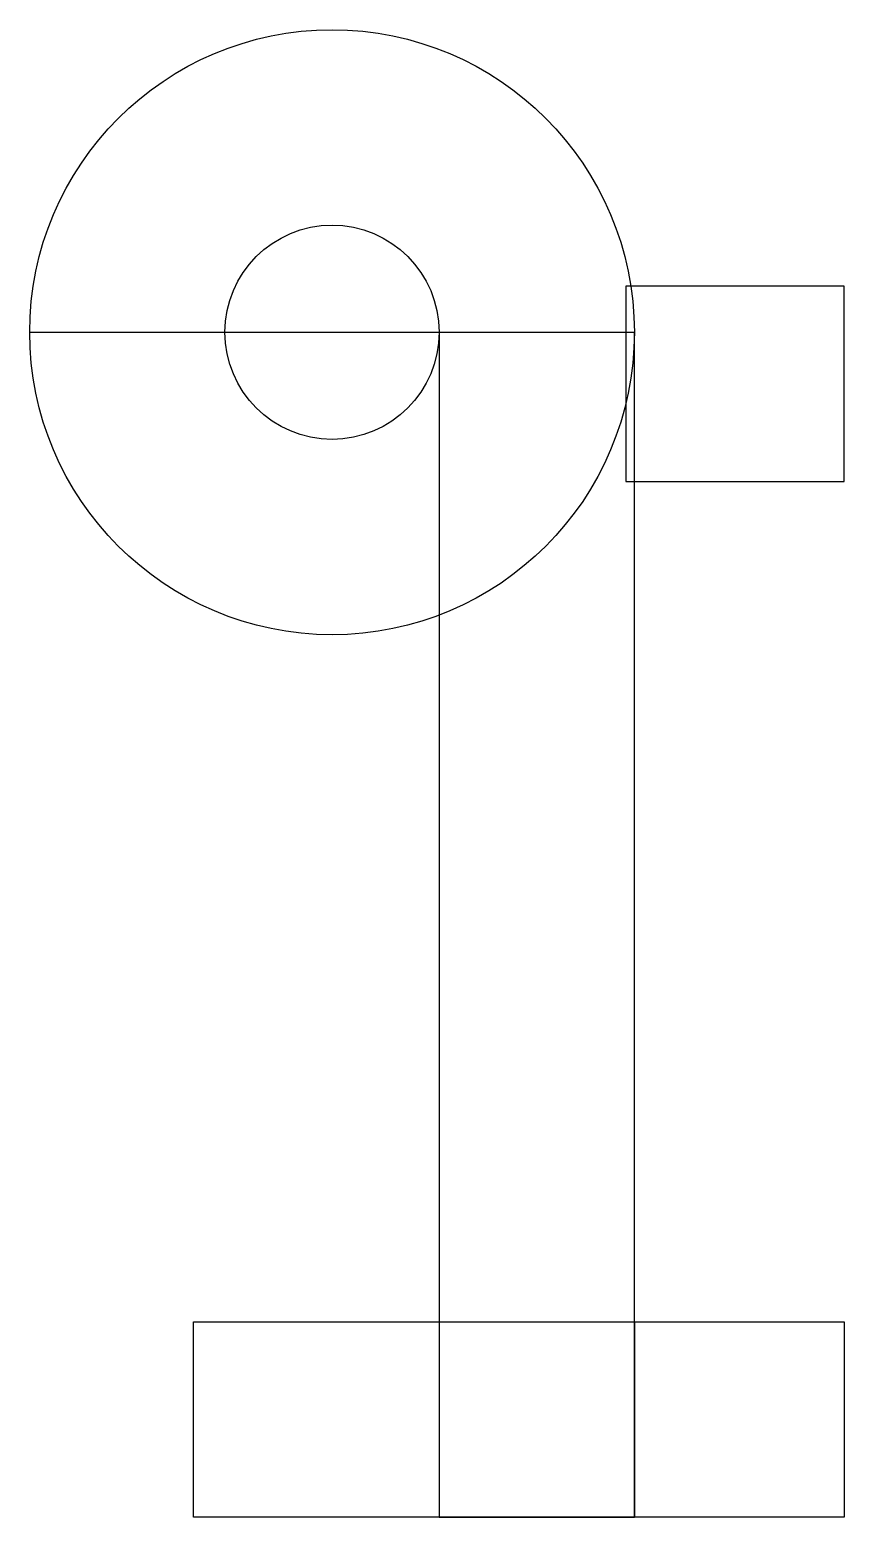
# Model space of a CAD drawing. Header units: millimetres. Extents: x -7.2 to 12.2, y -28.2 to 7.2.
import ezdxf

# ---------------------------------------------------------------- set-up
doc = ezdxf.new("R2010")
doc.units = ezdxf.units.MM
doc.layers.get('0').update_dxf_attribs({"linetype": 'CONTINUOUS'})

msp = doc.modelspace()

# ---------------------------------------------------------------- linework, layer by layer
for p, q in [((2.55, -0.006), (-7.2, -0.006)), ((7.2, -5.8), (7.2, -1.15))]:
    msp.add_line(p, q)
for points in [[(7, -3.556), (12.2, -3.556), (12.2, 1.094), (7, 1.094)], [(7.2, -0.006), (2.55, -0.006), (2.55, -28.206), (7.2, -28.206)], [(7.2, -28.206), (-3.3, -28.206), (-3.3, -23.556), (7.2, -23.556)], [(7.2, -23.556), (12.2, -23.556), (12.2, -28.206), (7.2, -28.206)]]:
    msp.add_lwpolyline(points, close=True)
for radius in [7.2, 2.55]:
    msp.add_circle((0, 0), radius)

doc.saveas('drawing.dxf')
